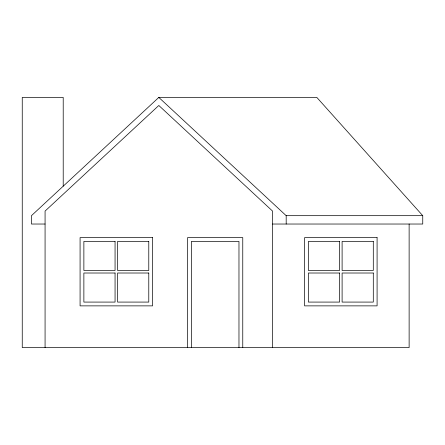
<?xml version="1.0" encoding="UTF-8"?>
<svg xmlns="http://www.w3.org/2000/svg" width="445" height="445" viewBox="0 0 445 445"><rect width="100%" height="100%" fill="white"/><g stroke="black" fill="none" stroke-linecap="round" stroke-linejoin="round"><path stroke-width="0.67" d="M272.557 224.03L422.75 224.03L422.75 215.675L316.823 97.422L158.815 97.422L31.45 215.675L31.45 224.03L45.073 224.03M158.815 97.422L286.185 215.675L422.75 215.675M409.127 224.03L409.127 347.578L22.25 347.578L22.25 97.422L63.212 97.422L63.212 186.188M286.185 215.675L286.185 224.03M272.557 347.578L272.557 211.086L158.815 105.482L45.073 211.086L45.073 347.578M242.764 347.578L242.764 237.624L187.573 237.624L187.573 347.578M238.971 347.578L238.971 241.418L191.367 241.418L191.367 347.578M152.568 237.624L80.078 237.624L80.078 305.871L152.568 305.871L152.568 237.624M377.087 237.624L304.597 237.624L304.597 305.871L377.087 305.871L377.087 237.624M115.06 241.418L83.871 241.418L83.871 270.482L115.06 270.482L115.06 241.418M148.78 241.418L117.591 241.418L117.591 270.482L148.78 270.482L148.78 241.418M339.579 241.418L308.391 241.418L308.391 270.482L339.579 270.482L339.579 241.418M373.294 241.418L342.105 241.418L342.105 270.482L373.294 270.482L373.294 241.418M115.06 273.013L83.871 273.013L83.871 302.083L115.06 302.083L115.06 273.013M148.78 273.013L117.591 273.013L117.591 302.083L148.78 302.083L148.78 273.013M339.579 273.013L308.391 273.013L308.391 302.083L339.579 302.083L339.579 273.013M373.294 273.013L342.105 273.013L342.105 302.083L373.294 302.083L373.294 273.013"/></g></svg>
